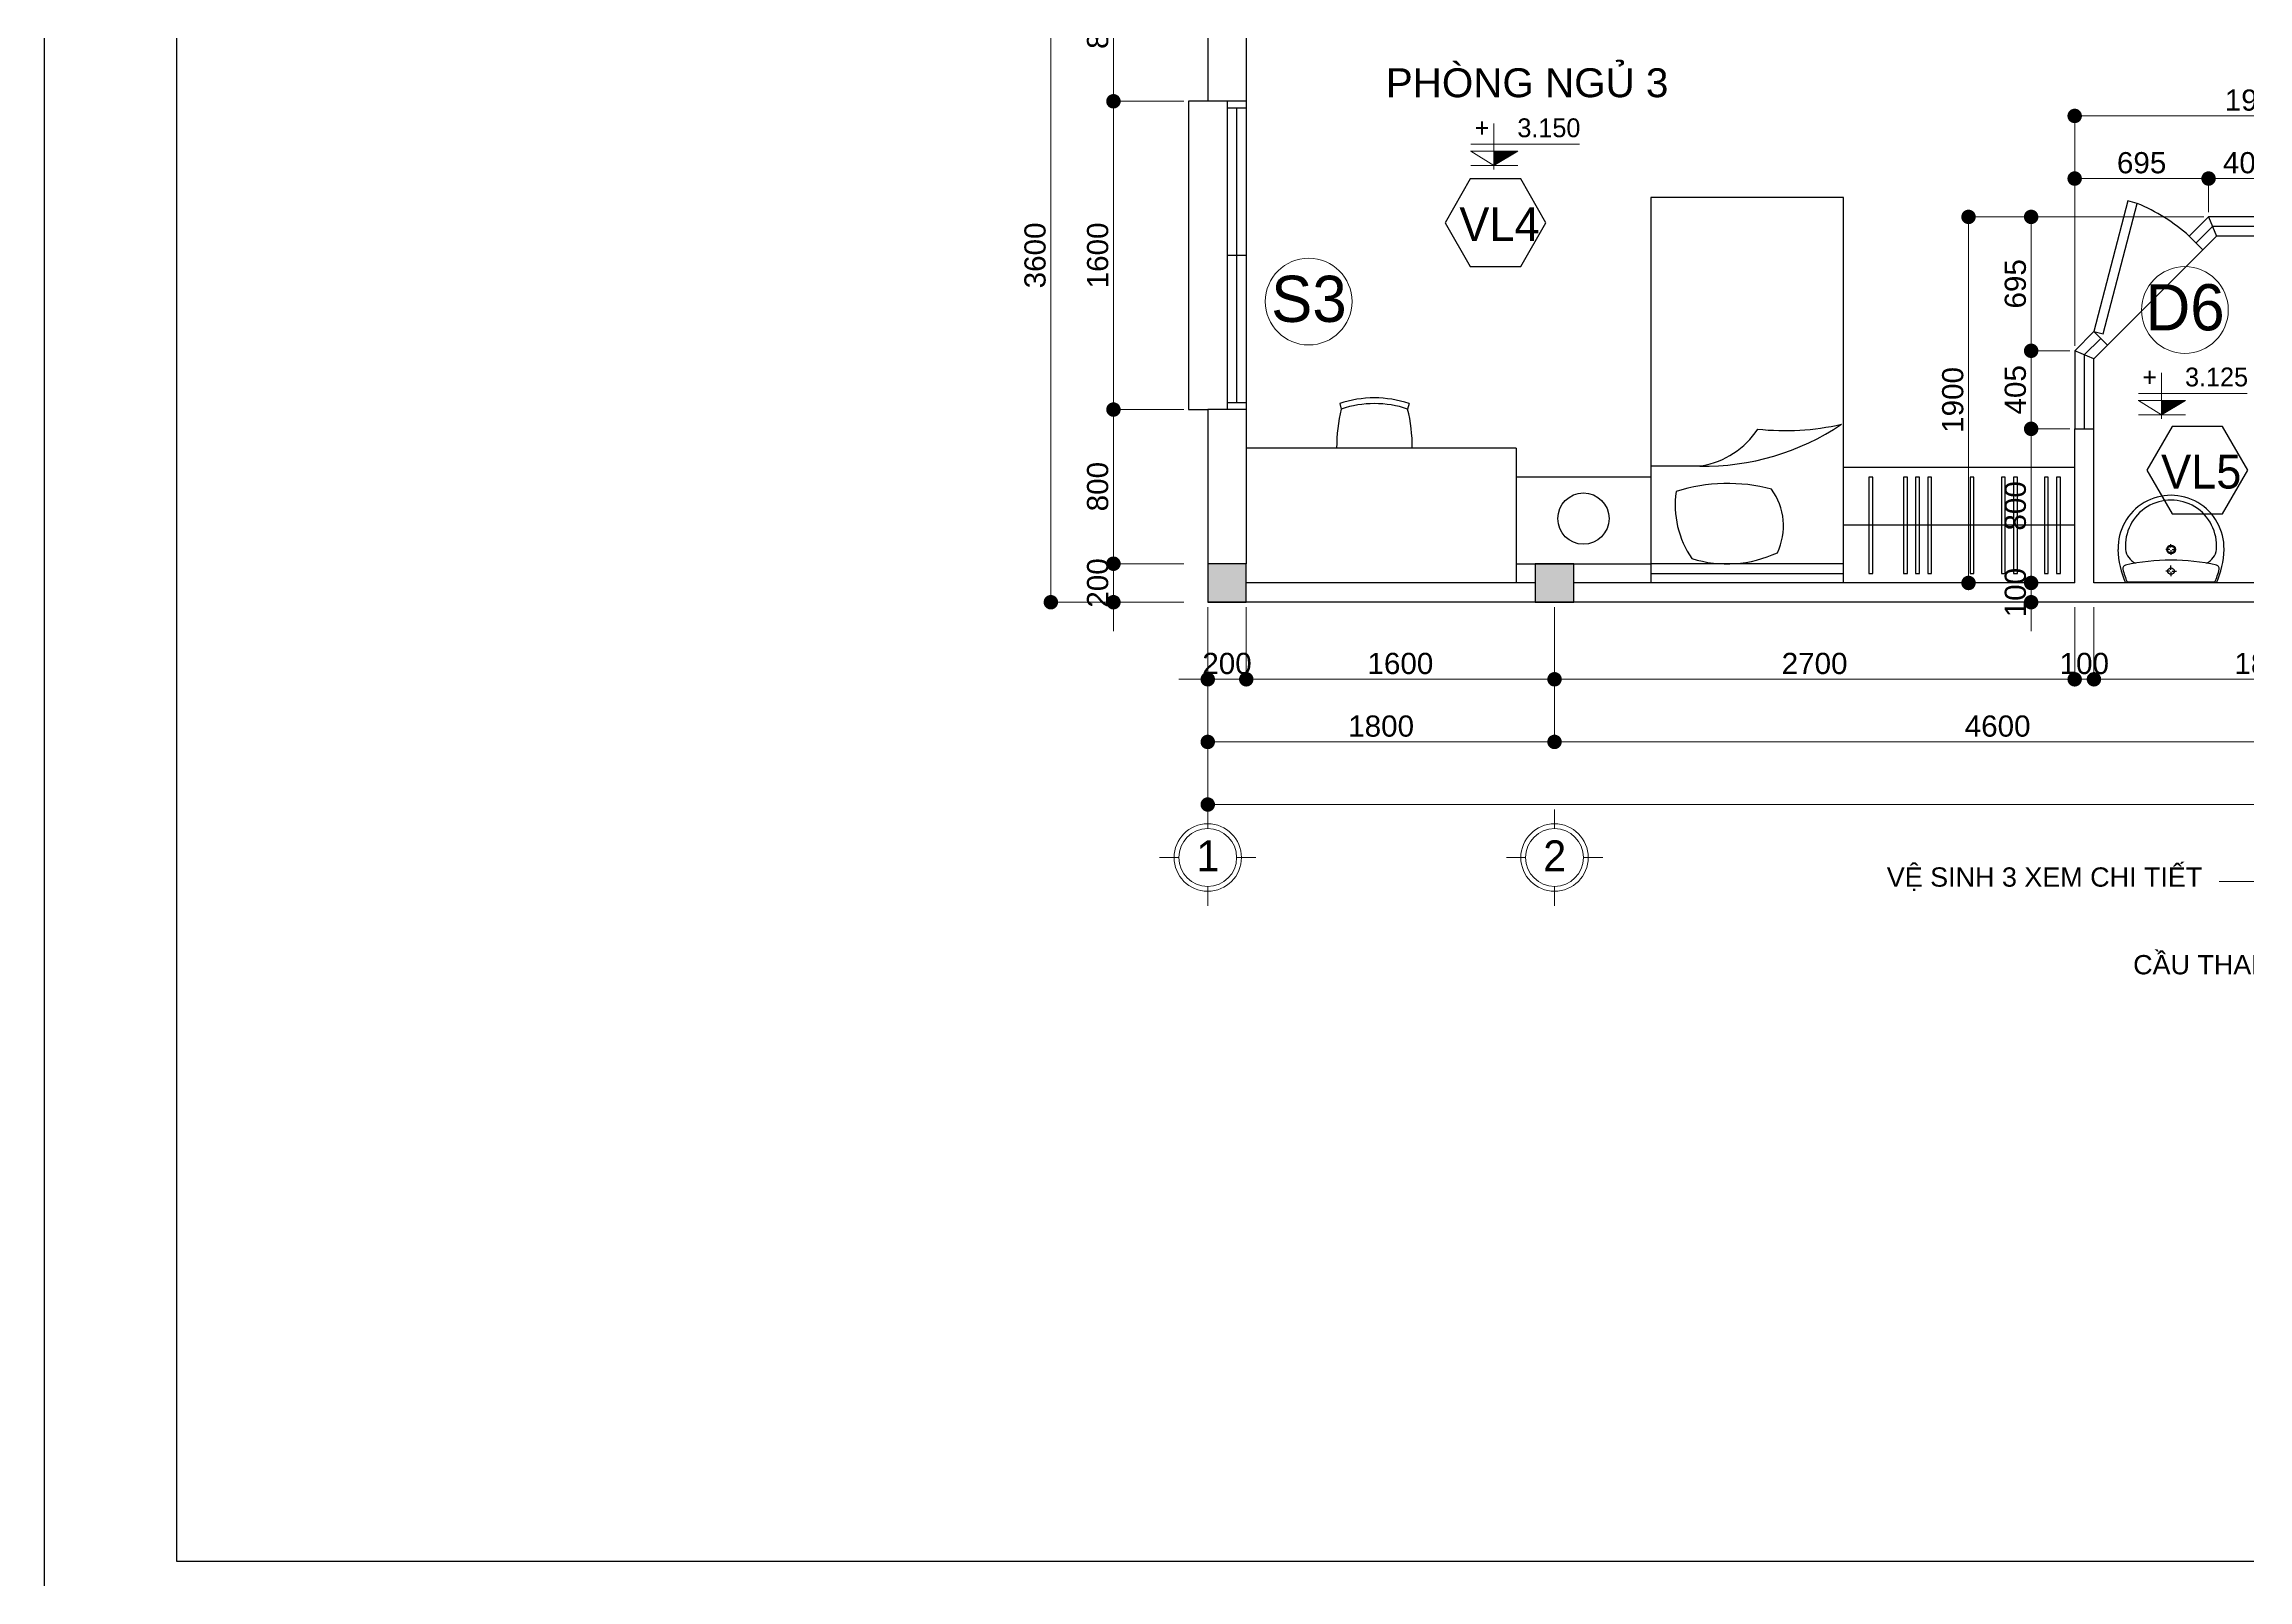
# Model space of a CAD drawing. Header units: millimetres. Extents: x -257631 to 60726, y -119421 to -4977.
# Drawn here: x -255846 to -232966, y -76100 to -60158 of the extents above; entities that cross this region are included whole.
import ezdxf
from ezdxf.enums import TextEntityAlignment as Align

# ---------------------------------------------------------------- set-up
doc = ezdxf.new("R2010")
doc.units = ezdxf.units.MM
doc.header["$LTSCALE"] = 400
doc.header["$MEASUREMENT"] = 0
doc.header["$PDMODE"] = 35
for name, color, linetype in [('DIM', 144, 'Continuous'), ('HACTH', 8, 'Continuous'), ('KHUNG', 5, 'Continuous'), ('net 2', 7, 'Continuous'), ('net 3', 144, 'Continuous'), ('NUOC', 2, 'Continuous'), ('THAY', 7, 'Continuous'), ('VTH-TRUC', 1, 'Continuous')]:
    doc.layers.add(name, color=color, linetype=linetype)
doc.layers.add('VTH- HATCH', color=8, linetype='Continuous', lineweight=9)
doc.layers.add('VTH-GHI CHU- KI HIEU', color=7, linetype='Continuous', lineweight=13)
doc.styles.add('100_dim', font='VAVOB.TTF', dxfattribs={"height": 220})
doc.styles.add('100_tieude', font='VAVOB.TTF', dxfattribs={"height": 500})
doc.styles.add('VNI-AVO', font='vhelven.ttf', dxfattribs={"height": 220})
doc.dimstyles.new('style-50', dxfattribs={"dimscale": 0, "dimtxt": 2.3, "dimasz": 150, "dimexe": 50, "dimexo": 50, "dimgap": 50, "dimtad": 1, "dimdec": 0, "dimlfac": 0.5, "dimzin": 9, "dimtxsty": 'VNI-AVO', "dimblk": 'DOT', "dimcen": 0, "dimdle": 150, "dimclrd": 146, "dimclre": 146, "dimclrt": 7, "dimadec": 0, "dimazin": 0, "dimtfac": 1, "dimtdec": 0, "dimtix": 1, "dimtmove": 2, "dimatfit": 3, "dimfxl": 0, "dimlwd": 13, "dimlwe": 13, "dimarcsym": 0})

# ---------------------------------------------------------------- blocks, each defined once
blk = doc.blocks.new('VL')
at = {"layer": 'NUOC'}
blk.add_lwpolyline([(508, -7), (246, 447), (-278, 447), (-540, -7), (-278, -461), (246, -461)], close=True, dxfattribs=at)
at = {"layer": 'VTH-TRUC', "color": 7, "style": '100_tieude'}
blk.add_attdef('VL1', text='', height=350, dxfattribs=at).set_placement((25, -22), align=Align.MIDDLE_CENTER)
blk = doc.blocks.new('_Dot')
at = {"color": 0, "linetype": 'ByBlock', "lineweight": -2}
blk.add_line((-0.5, 0), (-1, 0), dxfattribs=at)
at = {"color": 0, "linetype": 'ByBlock', "lineweight": 100, "const_width": 0.5}
blk.add_lwpolyline([(-0.25, 0, 1), (0.25, 0, 1)], format="xyb", close=True, dxfattribs=at)
blk = doc.blocks.new('VTH- COTE')
at = {"layer": 'VTH-GHI CHU- KI HIEU'}
blk.add_hatch(color=256, dxfattribs=at).paths.add_polyline_path([(0, 0), (40.7, 24.3), (0, 24.3)])
for p, q in [((0, 71.4), (0, -6.7)), ((-39.7, 24.3), (40.7, 24.3)), ((-39.3, 36.3), (145.4, 36.3)), ((-39.3, 24.3), (0, 0)), ((-39.3, 0), (40.7, 0)), ((40.7, 24.3), (0, 0))]:
    blk.add_line(p, q, dxfattribs=at)
at = {"layer": 'VTH-GHI CHU- KI HIEU', "style": '100_dim'}
blk.add_attdef('%%P0.000', text='', height=32, dxfattribs=at).set_placement((147, 64.1), align=Align.MIDDLE_RIGHT)
blk = doc.blocks.new('CUA')
at = {"layer": 'VTH-TRUC', "color": 2, "lineweight": 20}
blk.add_circle((0, 0), 350, dxfattribs=at)
at = {"layer": 'VTH-TRUC', "color": 7, "style": '100_tieude'}
blk.add_attdef('A', text='', height=373, rotation=270, dxfattribs=at).set_placement((22, -2), align=Align.MIDDLE_CENTER)
blk = doc.blocks.new('*D218')
at = {"layer": 'Defpoints', "color": 0}
for p in [(-7485, 76738), (-6383, 76738), (-6383, 72938)]:
    blk.add_point(p, dxfattribs=at)
at = {"layer": 'HACTH', "color": 146, "lineweight": 13}
for p, q in [((-6433, 76738), (-7535, 76738)), ((-7485, 73088), (-7485, 76588)), ((-6433, 72938), (-7535, 72938))]:
    blk.add_line(p, q, dxfattribs=at)
at = {"layer": 'HACTH', "color": 146, "lineweight": 13, "xscale": 150, "yscale": 150, "zscale": 150}
for p, rotation in [((-7485, 76738), 89.99999999998987), ((-7485, 72938), 269.9999999999899)]:
    blk.add_blockref('_Dot', p, dxfattribs=dict(at, rotation=rotation))
at = {"layer": 'HACTH', "color": 7, "insert": (-7648, 74838), "char_height": 220, "attachment_point": 5, "rotation": 90, "style": 'VNI-AVO'}
blk.add_mtext('1900', dxfattribs=at)
blk = doc.blocks.new('*D217')
at = {"layer": 'Defpoints', "color": 0}
for p in [(-6383, 77786), (-6383, 76738), (-2583, 76738)]:
    blk.add_point(p, dxfattribs=at)
at = {"layer": 'HACTH', "color": 146, "lineweight": 13}
for p, q in [((-6383, 76788), (-6383, 77836)), ((-2583, 76788), (-2583, 77836)), ((-2733, 77786), (-6233, 77786))]:
    blk.add_line(p, q, dxfattribs=at)
at = {"layer": 'HACTH', "color": 146, "lineweight": 13, "xscale": 150, "yscale": 150, "zscale": 150}
for p, rotation in [((-6383, 77786), 179.9999999999899), ((-2583, 77786), 359.9999999999899)]:
    blk.add_blockref('_Dot', p, dxfattribs=dict(at, rotation=rotation))
at = {"layer": 'HACTH', "color": 7, "insert": (-4483, 77949), "char_height": 220, "attachment_point": 5, "style": 'VNI-AVO'}
blk.add_mtext('1900', dxfattribs=at)
blk = doc.blocks.new('*D216')
at = {"layer": 'Defpoints', "color": 0}
for p in [(-6835, 76738), (-4993, 76738), (-6383, 75348)]:
    blk.add_point(p, dxfattribs=at)
at = {"layer": 'HACTH', "color": 146, "lineweight": 13}
for p, q in [((-5043, 76738), (-6885, 76738)), ((-6835, 75498), (-6835, 76588)), ((-6433, 75348), (-6885, 75348))]:
    blk.add_line(p, q, dxfattribs=at)
at = {"layer": 'HACTH', "color": 146, "lineweight": 13, "xscale": 150, "yscale": 150, "zscale": 150}
for p, rotation in [((-6835, 76738), 89.99999999998987), ((-6835, 75348), 269.9999999999899)]:
    blk.add_blockref('_Dot', p, dxfattribs=dict(at, rotation=rotation))
at = {"layer": 'HACTH', "color": 7, "insert": (-6998, 76043), "char_height": 220, "attachment_point": 5, "rotation": 90, "style": 'VNI-AVO'}
blk.add_mtext('695', dxfattribs=at)
blk = doc.blocks.new('*D215')
at = {"layer": 'Defpoints', "color": 0}
for p in [(-6835, 75348), (-6383, 75348), (-6383, 74538)]:
    blk.add_point(p, dxfattribs=at)
at = {"layer": 'HACTH', "color": 146, "lineweight": 13}
for p, q in [((-6433, 75348), (-6885, 75348)), ((-6835, 74688), (-6835, 75198)), ((-6433, 74538), (-6885, 74538))]:
    blk.add_line(p, q, dxfattribs=at)
at = {"layer": 'HACTH', "color": 146, "lineweight": 13, "xscale": 150, "yscale": 150, "zscale": 150}
for p, rotation in [((-6835, 75348), 89.99999999998987), ((-6835, 74538), 269.9999999999899)]:
    blk.add_blockref('_Dot', p, dxfattribs=dict(at, rotation=rotation))
at = {"layer": 'HACTH', "color": 7, "insert": (-6998, 74943), "char_height": 220, "attachment_point": 5, "rotation": 90, "style": 'VNI-AVO'}
blk.add_mtext('405', dxfattribs=at)
blk = doc.blocks.new('*D214')
at = {"layer": 'Defpoints', "color": 0}
for p in [(-6835, 74538), (-6383, 74538), (-6383, 72938)]:
    blk.add_point(p, dxfattribs=at)
at = {"layer": 'HACTH', "color": 146, "lineweight": 13}
for p, q in [((-6433, 74538), (-6885, 74538)), ((-6835, 73088), (-6835, 74388)), ((-6433, 72938), (-6885, 72938))]:
    blk.add_line(p, q, dxfattribs=at)
at = {"layer": 'HACTH', "color": 146, "lineweight": 13, "xscale": 150, "yscale": 150, "zscale": 150}
for p, rotation in [((-6835, 74538), 89.99999999998987), ((-6835, 72938), 269.9999999999899)]:
    blk.add_blockref('_Dot', p, dxfattribs=dict(at, rotation=rotation))
at = {"layer": 'HACTH', "color": 7, "insert": (-6998, 73738), "char_height": 220, "attachment_point": 5, "rotation": 90, "style": 'VNI-AVO'}
blk.add_mtext('800', dxfattribs=at)
blk = doc.blocks.new('*D213')
at = {"layer": 'Defpoints', "color": 0}
for p in [(-6383, 72938), (-6835, 72738), (-6383, 72738)]:
    blk.add_point(p, dxfattribs=at)
at = {"layer": 'HACTH', "color": 146, "lineweight": 13}
for p, q in [((-6835, 73088), (-6835, 73238)), ((-6433, 72938), (-6885, 72938)), ((-6835, 72938), (-6835, 72738)), ((-6433, 72738), (-6885, 72738)), ((-6835, 72588), (-6835, 72438))]:
    blk.add_line(p, q, dxfattribs=at)
at = {"layer": 'HACTH', "color": 146, "lineweight": 13, "xscale": 150, "yscale": 150, "zscale": 150}
for p, rotation in [((-6835, 72938), 269.9999999999899), ((-6835, 72738), 89.99999999998987)]:
    blk.add_blockref('_Dot', p, dxfattribs=dict(at, rotation=rotation))
at = {"layer": 'HACTH', "color": 7, "insert": (-6998, 72838), "char_height": 220, "attachment_point": 5, "rotation": 90, "style": 'VNI-AVO'}
blk.add_mtext('100', dxfattribs=at)
blk = doc.blocks.new('*D212')
at = {"layer": 'Defpoints', "color": 0}
for p in [(-6383, 77136), (-4993, 76738), (-6383, 75348)]:
    blk.add_point(p, dxfattribs=at)
at = {"layer": 'HACTH', "color": 146, "lineweight": 13}
for p, q in [((-6383, 75398), (-6383, 77186)), ((-5143, 77136), (-6233, 77136)), ((-4993, 76788), (-4993, 77186))]:
    blk.add_line(p, q, dxfattribs=at)
at = {"layer": 'HACTH', "color": 146, "lineweight": 13, "xscale": 150, "yscale": 150, "zscale": 150}
for p, rotation in [((-6383, 77136), 179.9999999999899), ((-4993, 77136), 359.9999999999899)]:
    blk.add_blockref('_Dot', p, dxfattribs=dict(at, rotation=rotation))
at = {"layer": 'HACTH', "color": 7, "insert": (-5688, 77299), "char_height": 220, "attachment_point": 5, "style": 'VNI-AVO'}
blk.add_mtext('695', dxfattribs=at)
blk = doc.blocks.new('*D211')
at = {"layer": 'Defpoints', "color": 0}
for p in [(-4993, 77136), (-4993, 76738), (-4183, 76738)]:
    blk.add_point(p, dxfattribs=at)
at = {"layer": 'HACTH', "color": 146, "lineweight": 13}
for p, q in [((-4993, 76788), (-4993, 77186)), ((-4333, 77136), (-4843, 77136)), ((-4183, 76788), (-4183, 77186))]:
    blk.add_line(p, q, dxfattribs=at)
at = {"layer": 'HACTH', "color": 146, "lineweight": 13, "xscale": 150, "yscale": 150, "zscale": 150}
for p, rotation in [((-4993, 77136), 179.9999999999899), ((-4183, 77136), 359.9999999999899)]:
    blk.add_blockref('_Dot', p, dxfattribs=dict(at, rotation=rotation))
at = {"layer": 'HACTH', "color": 7, "insert": (-4588, 77299), "char_height": 220, "attachment_point": 5, "style": 'VNI-AVO'}
blk.add_mtext('405', dxfattribs=at)
blk = doc.blocks.new('*D192')
at = {"layer": 'Defpoints', "color": 0}
for p in [(-17012, 79938), (-16023, 79938), (-15583, 72738)]:
    blk.add_point(p, dxfattribs=at)
at = {"layer": 'HACTH', "color": 146, "lineweight": 13}
for p, q in [((-16073, 79938), (-17062, 79938)), ((-17012, 72888), (-17012, 79788)), ((-15633, 72738), (-17062, 72738))]:
    blk.add_line(p, q, dxfattribs=at)
at = {"layer": 'HACTH', "color": 146, "lineweight": 13, "xscale": 150, "yscale": 150, "zscale": 150}
for p, rotation in [((-17012, 79938), 89.99999999998987), ((-17012, 72738), 269.9999999999899)]:
    blk.add_blockref('_Dot', p, dxfattribs=dict(at, rotation=rotation))
at = {"layer": 'HACTH', "color": 7, "insert": (-17175, 76338), "char_height": 220, "attachment_point": 5, "rotation": 90, "style": 'VNI-AVO'}
blk.add_mtext('3600', dxfattribs=at)
blk = doc.blocks.new('*D191')
at = {"layer": 'Defpoints', "color": 0}
for p in [(-15583, 73138), (-16362, 72738), (-15583, 72738)]:
    blk.add_point(p, dxfattribs=at)
at = {"layer": 'HACTH', "color": 146, "lineweight": 13}
for p, q in [((-16362, 73288), (-16362, 73438)), ((-15633, 73138), (-16412, 73138)), ((-16362, 73138), (-16362, 72738)), ((-15633, 72738), (-16412, 72738)), ((-16362, 72588), (-16362, 72438))]:
    blk.add_line(p, q, dxfattribs=at)
at = {"layer": 'HACTH', "color": 146, "lineweight": 13, "xscale": 150, "yscale": 150, "zscale": 150}
for p, rotation in [((-16362, 73138), 269.9999999999899), ((-16362, 72738), 89.99999999998987)]:
    blk.add_blockref('_Dot', p, dxfattribs=dict(at, rotation=rotation))
at = {"layer": 'HACTH', "color": 7, "insert": (-16525, 72938), "char_height": 220, "attachment_point": 5, "rotation": 90, "style": 'VNI-AVO'}
blk.add_mtext('200', dxfattribs=at)
blk = doc.blocks.new('*D190')
at = {"layer": 'Defpoints', "color": 0}
for p in [(-15583, 74738), (-16362, 73138), (-15583, 73138)]:
    blk.add_point(p, dxfattribs=at)
at = {"layer": 'HACTH', "color": 146, "lineweight": 13}
for p, q in [((-15633, 74738), (-16412, 74738)), ((-16362, 74588), (-16362, 73288)), ((-15633, 73138), (-16412, 73138))]:
    blk.add_line(p, q, dxfattribs=at)
at = {"layer": 'HACTH', "color": 146, "lineweight": 13, "xscale": 150, "yscale": 150, "zscale": 150}
for p, rotation in [((-16362, 74738), 89.99999999998985), ((-16362, 73138), 269.9999999999899)]:
    blk.add_blockref('_Dot', p, dxfattribs=dict(at, rotation=rotation))
at = {"layer": 'HACTH', "color": 7, "insert": (-16525, 73938), "char_height": 220, "attachment_point": 5, "rotation": 90, "style": 'VNI-AVO'}
blk.add_mtext('800', dxfattribs=at)
blk = doc.blocks.new('*D189')
at = {"layer": 'Defpoints', "color": 0}
for p in [(-15583, 77938), (-16362, 74738), (-15583, 74738)]:
    blk.add_point(p, dxfattribs=at)
at = {"layer": 'HACTH', "color": 146, "lineweight": 13}
for p, q in [((-15633, 77938), (-16412, 77938)), ((-16362, 77788), (-16362, 74888)), ((-15633, 74738), (-16412, 74738))]:
    blk.add_line(p, q, dxfattribs=at)
at = {"layer": 'HACTH', "color": 146, "lineweight": 13, "xscale": 150, "yscale": 150, "zscale": 150}
for p, rotation in [((-16362, 77938), 89.99999999998985), ((-16362, 74738), 269.9999999999899)]:
    blk.add_blockref('_Dot', p, dxfattribs=dict(at, rotation=rotation))
at = {"layer": 'HACTH', "color": 7, "insert": (-16525, 76338), "char_height": 220, "attachment_point": 5, "rotation": 90, "style": 'VNI-AVO'}
blk.add_mtext('1600', dxfattribs=at)
blk = doc.blocks.new('*D188')
at = {"layer": 'Defpoints', "color": 0}
for p in [(-15583, 79538), (-16362, 77938), (-15583, 77938)]:
    blk.add_point(p, dxfattribs=at)
at = {"layer": 'HACTH', "color": 146, "lineweight": 13}
for p, q in [((-15633, 79538), (-16412, 79538)), ((-16362, 79388), (-16362, 78088)), ((-15633, 77938), (-16412, 77938))]:
    blk.add_line(p, q, dxfattribs=at)
at = {"layer": 'HACTH', "color": 146, "lineweight": 13, "xscale": 150, "yscale": 150, "zscale": 150}
for p, rotation in [((-16362, 79538), 89.99999999998985), ((-16362, 77938), 269.9999999999899)]:
    blk.add_blockref('_Dot', p, dxfattribs=dict(at, rotation=rotation))
at = {"layer": 'HACTH', "color": 7, "insert": (-16525, 78738), "char_height": 220, "attachment_point": 5, "rotation": 90, "style": 'VNI-AVO'}
blk.add_mtext('800', dxfattribs=at)
blk = doc.blocks.new('TRUC')
at = {"layer": 'KHUNG', "lineweight": 20}
blk.add_circle((0, -500), 300, dxfattribs=at)
at = {"layer": 'VTH-TRUC', "color": 2, "lineweight": 20}
for p, q in [((0, -200), (0, 0)), ((-300, -500), (-500, -500)), ((300, -500), (500, -500)), ((0, -800), (0, -1000))]:
    blk.add_line(p, q, dxfattribs=at)
blk.add_circle((0, -500), 350, dxfattribs=at)
at = {"layer": 'VTH-TRUC', "color": 7, "style": '100_tieude'}
blk.add_attdef('A', text='', height=320, dxfattribs=at).set_placement((2, -482), align=Align.MIDDLE_CENTER)
blk = doc.blocks.new('*D156')
at = {"layer": 'Defpoints', "color": 0}
for p in [(-15383, 72738), (16617, 72688), (16617, 70638)]:
    blk.add_point(p, dxfattribs=at)
at = {"layer": 'HACTH', "color": 146, "lineweight": 13}
for p, q in [((-15383, 72688), (-15383, 70588)), ((16617, 72638), (16617, 70588)), ((-15233, 70638), (16467, 70638))]:
    blk.add_line(p, q, dxfattribs=at)
at = {"layer": 'HACTH', "color": 146, "lineweight": 13, "xscale": 150, "yscale": 150, "zscale": 150}
for p, rotation in [((-15383, 70638), 179.9999999999899), ((16617, 70638), 359.9999999999899)]:
    blk.add_blockref('_Dot', p, dxfattribs=dict(at, rotation=rotation))
at = {"layer": 'HACTH', "color": 7, "insert": (617, 70801), "char_height": 220, "attachment_point": 5, "style": 'VNI-AVO'}
blk.add_mtext('16000', dxfattribs=at)
blk = doc.blocks.new('*D153')
at = {"layer": 'Defpoints', "color": 0}
for p in [(-11783, 72688), (-2583, 72688), (-2583, 71288)]:
    blk.add_point(p, dxfattribs=at)
at = {"layer": 'HACTH', "color": 146, "lineweight": 13}
for p, q in [((-11783, 72638), (-11783, 71238)), ((-2583, 72638), (-2583, 71238)), ((-11633, 71288), (-2733, 71288))]:
    blk.add_line(p, q, dxfattribs=at)
at = {"layer": 'HACTH', "color": 146, "lineweight": 13, "xscale": 150, "yscale": 150, "zscale": 150}
for p, rotation in [((-11783, 71288), 179.9999999999899), ((-2583, 71288), 359.9999999999899)]:
    blk.add_blockref('_Dot', p, dxfattribs=dict(at, rotation=rotation))
at = {"layer": 'HACTH', "color": 7, "insert": (-7183, 71451), "char_height": 220, "attachment_point": 5, "style": 'VNI-AVO'}
blk.add_mtext('4600', dxfattribs=at)
blk = doc.blocks.new('*D152')
at = {"layer": 'Defpoints', "color": 0}
for p in [(-15383, 72738), (-11783, 72688), (-11783, 71288)]:
    blk.add_point(p, dxfattribs=at)
at = {"layer": 'HACTH', "color": 146, "lineweight": 13}
for p, q in [((-15383, 72688), (-15383, 71238)), ((-11783, 72638), (-11783, 71238)), ((-15233, 71288), (-11933, 71288))]:
    blk.add_line(p, q, dxfattribs=at)
at = {"layer": 'HACTH', "color": 146, "lineweight": 13, "xscale": 150, "yscale": 150, "zscale": 150}
for p, rotation in [((-15383, 71288), 179.9999999999899), ((-11783, 71288), 359.9999999999899)]:
    blk.add_blockref('_Dot', p, dxfattribs=dict(at, rotation=rotation))
at = {"layer": 'HACTH', "color": 7, "insert": (-13583, 71451), "char_height": 220, "attachment_point": 5, "style": 'VNI-AVO'}
blk.add_mtext('1800', dxfattribs=at)
blk = doc.blocks.new('*D142')
at = {"layer": 'Defpoints', "color": 0}
for p in [(-6183, 72738), (-2583, 72738), (-2583, 71938)]:
    blk.add_point(p, dxfattribs=at)
at = {"layer": 'HACTH', "color": 146, "lineweight": 13}
for p, q in [((-6183, 72688), (-6183, 71888)), ((-2583, 72688), (-2583, 71888)), ((-6033, 71938), (-2733, 71938))]:
    blk.add_line(p, q, dxfattribs=at)
at = {"layer": 'HACTH', "color": 146, "lineweight": 13, "xscale": 150, "yscale": 150, "zscale": 150}
for p, rotation in [((-6183, 71938), 179.9999999999899), ((-2583, 71938), 359.9999999999899)]:
    blk.add_blockref('_Dot', p, dxfattribs=dict(at, rotation=rotation))
at = {"layer": 'HACTH', "color": 7, "insert": (-4383, 72101), "char_height": 220, "attachment_point": 5, "style": 'VNI-AVO'}
blk.add_mtext('1800', dxfattribs=at)
blk = doc.blocks.new('*D141')
at = {"layer": 'Defpoints', "color": 0}
for p in [(-6383, 72738), (-6183, 72738), (-6183, 71938)]:
    blk.add_point(p, dxfattribs=at)
at = {"layer": 'HACTH', "color": 146, "lineweight": 13}
for p, q in [((-6383, 72688), (-6383, 71888)), ((-6183, 72688), (-6183, 71888)), ((-6533, 71938), (-6683, 71938)), ((-6383, 71938), (-6183, 71938)), ((-6033, 71938), (-5883, 71938))]:
    blk.add_line(p, q, dxfattribs=at)
at = {"layer": 'HACTH', "color": 146, "lineweight": 13, "xscale": 150, "yscale": 150, "zscale": 150}
for p, rotation in [((-6383, 71938), 359.9999999999899), ((-6183, 71938), 179.9999999999899)]:
    blk.add_blockref('_Dot', p, dxfattribs=dict(at, rotation=rotation))
at = {"layer": 'HACTH', "color": 7, "insert": (-6283, 72101), "char_height": 220, "attachment_point": 5, "style": 'VNI-AVO'}
blk.add_mtext('100', dxfattribs=at)
blk = doc.blocks.new('*D140')
at = {"layer": 'Defpoints', "color": 0}
for p in [(-11783, 72738), (-6383, 72738), (-6383, 71938)]:
    blk.add_point(p, dxfattribs=at)
at = {"layer": 'HACTH', "color": 146, "lineweight": 13}
for p, q in [((-11783, 72688), (-11783, 71888)), ((-6383, 72688), (-6383, 71888)), ((-11633, 71938), (-6533, 71938))]:
    blk.add_line(p, q, dxfattribs=at)
at = {"layer": 'HACTH', "color": 146, "lineweight": 13, "xscale": 150, "yscale": 150, "zscale": 150}
for p, rotation in [((-11783, 71938), 179.9999999999899), ((-6383, 71938), 359.9999999999899)]:
    blk.add_blockref('_Dot', p, dxfattribs=dict(at, rotation=rotation))
at = {"layer": 'HACTH', "color": 7, "insert": (-9083, 72101), "char_height": 220, "attachment_point": 5, "style": 'VNI-AVO'}
blk.add_mtext('2700', dxfattribs=at)
blk = doc.blocks.new('*D139')
at = {"layer": 'Defpoints', "color": 0}
for p in [(-14983, 72738), (-11783, 72738), (-11783, 71938)]:
    blk.add_point(p, dxfattribs=at)
at = {"layer": 'HACTH', "color": 146, "lineweight": 13}
for p, q in [((-14983, 72688), (-14983, 71888)), ((-11783, 72688), (-11783, 71888)), ((-14833, 71938), (-11933, 71938))]:
    blk.add_line(p, q, dxfattribs=at)
at = {"layer": 'HACTH', "color": 146, "lineweight": 13, "xscale": 150, "yscale": 150, "zscale": 150}
for p, rotation in [((-14983, 71938), 179.9999999999899), ((-11783, 71938), 359.9999999999899)]:
    blk.add_blockref('_Dot', p, dxfattribs=dict(at, rotation=rotation))
at = {"layer": 'HACTH', "color": 7, "insert": (-13383, 72101), "char_height": 220, "attachment_point": 5, "style": 'VNI-AVO'}
blk.add_mtext('1600', dxfattribs=at)
blk = doc.blocks.new('*D138')
at = {"layer": 'Defpoints', "color": 0}
for p in [(-15383, 72738), (-14983, 72738), (-14983, 71938)]:
    blk.add_point(p, dxfattribs=at)
at = {"layer": 'HACTH', "color": 146, "lineweight": 13}
for p, q in [((-15383, 72688), (-15383, 71888)), ((-14983, 72688), (-14983, 71888)), ((-15533, 71938), (-15683, 71938)), ((-15383, 71938), (-14983, 71938)), ((-14833, 71938), (-14683, 71938))]:
    blk.add_line(p, q, dxfattribs=at)
at = {"layer": 'HACTH', "color": 146, "lineweight": 13, "xscale": 150, "yscale": 150, "zscale": 150}
for p, rotation in [((-15383, 71938), 359.9999999999899), ((-14983, 71938), 179.9999999999899)]:
    blk.add_blockref('_Dot', p, dxfattribs=dict(at, rotation=rotation))
at = {"layer": 'HACTH', "color": 7, "insert": (-15183, 72101), "char_height": 220, "attachment_point": 5, "style": 'VNI-AVO'}
blk.add_mtext('200', dxfattribs=at)

msp = doc.modelspace()

# ---------------------------------------------------------------- hatches: boundary and pattern name
at = {"layer": 'KHUNG'}
h = msp.add_hatch(color=256, dxfattribs=at)
h.paths.add_polyline_path([(-239964.7, -50951.7), (-240364.7, -50951.7), (-240364.7, -51351.7), (-239964.7, -51351.7)])
h.paths.add_polyline_path([(-239964.7, -58751.7), (-240364.7, -58751.7), (-240364.7, -59151.7), (-239964.7, -59151.7)])
h.paths.add_polyline_path([(-243364.7, -58751.7), (-243764.7, -58751.7), (-243764.7, -59151.7), (-243364.7, -59151.7)])
h.paths.add_polyline_path([(-243364.7, -65551.7), (-243764.7, -65551.7), (-243764.7, -65951.7), (-243364.7, -65951.7)])
h.paths.add_polyline_path([(-239964.7, -65551.7), (-240364.7, -65551.7), (-240364.7, -65951.7), (-239964.7, -65951.7)])
h.paths.add_polyline_path([(-230764.7, -65551.7), (-231164.7, -65551.7), (-231164.7, -65951.7), (-230764.7, -65951.7)])
h.paths.add_polyline_path([(-230764.7, -58751.2), (-231164.7, -58751.2), (-231164.7, -59151.2), (-230764.7, -59151.2)])
h.paths.add_polyline_path([(-230764.7, -50951.7), (-231164.7, -50951.7), (-231164.7, -51351.7), (-230764.7, -51351.7)])
h.paths.add_polyline_path([(-222764.7, -50951.7), (-223164.7, -50951.7), (-223164.7, -51351.7), (-222964.7, -51351.7), (-222764.7, -51351.7)])
h.paths.add_polyline_path([(-222764.7, -58751.2), (-223164.7, -58751.2), (-223164.7, -59151.2), (-222764.7, -59151.2)])
h.paths.add_polyline_path([(-222764.7, -65551.7), (-223164.7, -65551.7), (-223164.7, -65951.7), (-222764.7, -65951.7)])
h.paths.add_polyline_path([(-211764.7, -65551.2), (-212164.7, -65551.2), (-212164.7, -65551.7), (-212164.7, -65951.2), (-211764.7, -65951.2)])
h.paths.add_polyline_path([(-211764.7, -58751.2), (-212164.7, -58751.2), (-212164.7, -59151.2), (-211764.7, -59151.2)])
h.paths.add_polyline_path([(-211764.7, -50951.7), (-212164.7, -50951.7), (-212164.7, -51351.7), (-211764.7, -51351.7)])

# ---------------------------------------------------------------- linework, layer by layer
at = {"layer": 'HACTH'}
msp.add_lwpolyline([(-255845.5, -81273.1), (-203083.6, -81273.1), (-203083.6, -43125.1), (-255845.5, -43125.1)], close=True, dxfattribs=at)
at = {"layer": 'KHUNG'}
for points in [[(-254468.7, -43504.7), (-203463.2, -43504.7), (-203463.2, -75910.6), (-254468.7, -75910.6)], [(-243764.7, -65951.7), (-243364.7, -65951.7), (-243364.7, -65551.7), (-243764.7, -65551.7)], [(-240364.7, -65951.7), (-239964.7, -65951.7), (-239964.7, -65551.7), (-240364.7, -65551.7)]]:
    msp.add_lwpolyline(points, close=True, dxfattribs=at)
at = {"layer": 'net 2'}
for p, q in [((-243764.7, -58751.7), (-243764.7, -60751.7)), ((-243364.7, -59151.7), (-243364.7, -60751.7)), ((-243364.7, -60751.7), (-243764.7, -60751.7)), ((-243364.7, -63951.7), (-243764.7, -63951.7)), ((-243764.7, -63951.7), (-243764.7, -65951.7)), ((-243364.7, -63951.7), (-243364.7, -65551.7)), ((-234764.7, -64151.7), (-234564.7, -64151.7)), ((-234764.7, -65751.7), (-234764.7, -64151.7)), ((-234564.7, -65751.7), (-234564.7, -64151.7)), ((-240364.7, -65751.7), (-243364.7, -65751.7)), ((-234764.7, -65751.7), (-239964.7, -65751.7)), ((-232047.6, -65751.7), (-234564.7, -65751.7)), ((-222164.7, -65951.7), (-243764.7, -65951.7))]:
    msp.add_line(p, q, dxfattribs=at)
at = {"layer": 'net 3'}
for p, q in [((-243564.7, -60751.7), (-243564.7, -63951.7)), ((-243364.7, -60821.7), (-243564.7, -60821.7)), ((-243464.7, -60821.7), (-243464.7, -63881.7)), ((-243364.7, -60751.7), (-243364.7, -63951.7)), ((-239164.7, -61751.7), (-239164.7, -65751.7)), ((-237164.7, -61751.7), (-239164.7, -61751.7)), ((-237164.7, -65751.7), (-237164.7, -61751.7)), ((-233574.8, -62151.7), (-233374.8, -61951.7)), ((-233374.8, -61951.7), (-233291.9, -62151.7)), ((-232564.7, -61951.7), (-233374.8, -61951.7)), ((-233433.4, -62293.1), (-233574.8, -62151.7)), ((-233504.1, -62222.4), (-233333.4, -62051.7)), ((-233433.4, -62293.1), (-233291.9, -62151.7)), ((-232564.7, -62051.7), (-233333.4, -62051.7)), ((-232564.7, -62151.7), (-233291.9, -62151.7)), ((-243364.7, -62351.7), (-243564.7, -62351.7)), ((-233433.4, -62293.1), (-234423.3, -63283.1)), ((-234764.7, -63341.6), (-234564.7, -63141.6)), ((-234423.3, -63283.1), (-234564.7, -63141.6)), ((-234564.7, -63424.5), (-234764.7, -63341.6)), ((-234764.7, -63341.6), (-234764.7, -64151.7)), ((-234664.7, -63383.1), (-234494, -63212.3)), ((-234564.7, -63424.5), (-234423.3, -63283.1)), ((-234664.7, -63383.1), (-234664.7, -64151.7)), ((-234564.7, -64151.7), (-234564.7, -63424.5)), ((-243364.7, -63881.7), (-243564.7, -63881.7)), ((-242394.4, -63890.2), (-242378.8, -63945.8)), ((-241674.4, -63890.2), (-241689.9, -63945.8)), ((-240564.7, -64351.7), (-243364.7, -64351.7)), ((-240564.7, -64351.7), (-240564.7, -65751.7)), ((-239164.7, -64651.7), (-240564.7, -64651.7)), ((-239164.7, -64535.1), (-238635.2, -64535.1)), ((-234764.7, -64551.7), (-237164.7, -64551.7)), ((-234764.7, -65151.7), (-237164.7, -65151.7)), ((-233778.5, -65403.7), (-233819.7, -65403.7)), ((-233765.9, -65383.7), (-233765.9, -65348.7)), ((-233765.9, -65411.1), (-233765.9, -65458.7)), ((-233751, -65403.7), (-233709.7, -65403.7)), ((-240564.7, -65551.7), (-239164.7, -65551.7)), ((-237164.7, -65551.7), (-239164.7, -65551.7)), ((-239164.7, -65651.7), (-237164.7, -65651.7)), ((-233778.5, -65627.7), (-233817, -65627.7)), ((-233778.5, -65627.7), (-233817, -65627.7)), ((-233765.9, -65607.7), (-233765.9, -65571.5)), ((-233765.9, -65614.7), (-233765.9, -65578.5)), ((-233765.9, -65635.1), (-233765.9, -65675.3)), ((-233765.9, -65642.1), (-233765.9, -65682.3)), ((-233751, -65627.7), (-233708.4, -65627.7)), ((-233751, -65627.7), (-233708.4, -65627.7)), ((-233292.7, -65751.7), (-234236.7, -65751.7)), ((-233311, -65743.6), (-234218.5, -65743.6))]:
    msp.add_line(p, q, dxfattribs=at)
msp.add_lwpolyline([(-243764.7, -60751.7), (-243964.7, -60751.7), (-243964.7, -63151.7), (-243964.7, -63951.7), (-243764.7, -63951.7)], dxfattribs=at)
for points in [[(-234564.7, -63141.6), (-234467.9, -63166.7), (-234116.4, -61811.6), (-234213.2, -61786.5)], [(-236900.9, -64651.7), (-236900.9, -65651.7), (-236860.9, -65651.7), (-236860.9, -64651.7)], [(-236542, -64651.7), (-236542, -65651.7), (-236502, -65651.7), (-236502, -64651.7)], [(-236415.9, -64651.7), (-236415.9, -65651.7), (-236375.9, -65651.7), (-236375.9, -64651.7)], [(-236289.8, -64651.7), (-236289.8, -65651.7), (-236249.8, -65651.7), (-236249.8, -64651.7)], [(-235851.5, -64651.7), (-235851.5, -65651.7), (-235811.5, -65651.7), (-235811.5, -64651.7)], [(-235525.2, -64651.7), (-235525.2, -65651.7), (-235485.2, -65651.7), (-235485.2, -64651.7)], [(-235399.1, -64651.7), (-235399.1, -65651.7), (-235359.1, -65651.7), (-235359.1, -64651.7)], [(-235079.3, -64651.7), (-235079.3, -65651.7), (-235039.3, -65651.7), (-235039.3, -64651.7)], [(-234953.2, -64651.7), (-234953.2, -65651.7), (-234913.2, -65651.7), (-234913.2, -64651.7)]]:
    msp.add_lwpolyline(points, close=True, dxfattribs=at)
for centre, radius in [((-239864.7, -65083.3), 265.8), ((-233764.7, -65403.7), 45), ((-233764.7, -65403.7), 35), ((-233764.7, -65627.7), 34)]:
    msp.add_circle(centre, radius, dxfattribs=at)
for centre, radius, start, end in [((-234837.7, -63561.6), 1892.8, 48.14893, 67.60142), ((-242034.4, -64940.2), 1110, 71.07536, 108.92464), ((-240743.7, -64346.1), 1683.4, 166.24234, 180.1893), ((-242034.4, -64985.8), 1095.6, 71.67584, 108.32416), ((-243325, -64346.1), 1683.4, 359.8107, 13.75766), ((-238615.2, -61979.3), 2560.9, 269.06754, 303.9018), ((-238779.7, -63683.6), 863.7, 279.63009, 326.9571), ((-237770.5, -61516.4), 2653.5, 263.83024, 282.70893), ((-238362.9, -66492.2), 1773.1, 75.23793, 107.71637), ((-237933.7, -64942.2), 978.8, 171.83234, 214.60309), ((-238437.7, -65158), 649.6, 334.50084, 35.84155), ((-233764.5, -65392.1), 550.4, 358.79105, 181.20742), ((-233764.7, -65365.3), 473.4, 355.5492, 184.4508), ((-233398.9, -65379.7), 916.7, 181.50119, 203.94189), ((-234052.1, -65379.5), 186.2, 187.46831, 243.72249), ((-233477.4, -65379.5), 186.2, 296.27751, 352.53169), ((-234130.6, -65379.7), 916.7, 336.05811, 358.49881), ((-238373.5, -64319.9), 1233.7, 252.75074, 295.03625), ((-234226.3, -65604.5), 39.8, 105.15795, 185.43419), ((-233398.9, -65379.7), 896.7, 194.77079, 203.94189), ((-233764.7, -67751.6), 2235.9, 77.81298, 102.18702), ((-234130.6, -65379.7), 896.7, 336.05811, 345.22921), ((-233303.2, -65604.5), 39.8, 354.56581, 74.84205)]:
    msp.add_arc(centre, radius, start, end, dxfattribs=at)

# ---------------------------------------------------------------- block references
at = {"layer": 'DIM', "linetype": 'Continuous'}
for p, values in [((-240761.5, -62004.9), {'VL1': 'VL4'}), ((-233476.2, -64574.3), {'VL1': 'VL5'})]:
    msp.add_blockref('VL', p, dxfattribs=at).add_auto_attribs(values)
at = {"layer": 'net 2', "linetype": 'Continuous'}
for p, values in [((-243764.7, -68101.7), {'A': '1'}), ((-240164.7, -68101.7), {'A': '2'})]:
    msp.add_blockref('TRUC', p, dxfattribs=at).add_auto_attribs(values)
at = {"layer": 'VTH- HATCH', "xscale": 1.285714285710128, "yscale": 1.285714285710128, "zscale": 1.285714285714286, "rotation": 90}
for p, values in [((-242717.1, -62830.4), {'A': 'S3'}), ((-233620.6, -62918.1), {'A': 'D6'})]:
    msp.add_blockref('CUA', p, dxfattribs=at).add_auto_attribs(values)
at = {"layer": 'VTH-GHI CHU- KI HIEU', "xscale": 6.111111111007631, "yscale": 6.111111111007631, "zscale": 6.111111110977719}
for p, values in [((-240794.4, -61418.5), {'%%P0.000': '+    3.150'}), ((-233863, -64005.2), {'%%P0.000': '+    3.125'})]:
    msp.add_blockref('VTH- COTE', p, dxfattribs=at).add_auto_attribs(values)

# ---------------------------------------------------------------- texts
at = {"layer": 'THAY', "ltscale": 5, "style": 'VNI-AVO'}
for s, insert, char_height, attachment_point in [('PHOØNG NGUÛ 3', (-240449.6, -60561.3), 300, 5), ('VEÄ SINH 3 XEM CHI TIEÁT', (-236715.3, -68704.1), 200, 1), ('CAÀU THANG XEM CHI TIEÁT', (-234157.8, -69614.1), 200, 1)]:
    msp.add_mtext(s, dxfattribs=dict(at, insert=insert, char_height=char_height, attachment_point=attachment_point))

# ---------------------------------------------------------------- dimensions: what is measured, and where the dimension line sits
at = {"layer": 'HACTH'}
for base, p1, p2, picture, middle in [((-245394.1, -58751.7), (-243964.7, -65951.7), (-244404.4, -58751.7), '*D192', (-245557.2, -62351.7)), ((-244744.1, -60751.7), (-243964.7, -59151.7), (-243964.7, -60751.7), '*D188', (-244907.2, -59951.7)), ((-244744.1, -63951.7), (-243964.7, -60751.7), (-243964.7, -63951.7), '*D189', (-244907.2, -62351.7)), ((-235867.2, -61951.7), (-234764.7, -65751.7), (-234764.7, -61951.7), '*D218', (-236030.2, -63851.7)), ((-235217.2, -61951.7), (-234764.7, -63341.6), (-233374.8, -61951.7), '*D216', (-235380.2, -62646.7)), ((-235217.2, -63341.6), (-234764.7, -64151.7), (-234764.7, -63341.6), '*D215', (-235380.2, -63746.7)), ((-244744.1, -65551.7), (-243964.7, -63951.7), (-243964.7, -65551.7), '*D190', (-244907.2, -64751.7)), ((-235217.2, -64151.7), (-234764.7, -65751.7), (-234764.7, -64151.7), '*D214', (-235380.2, -64951.7)), ((-244744.1, -65951.7), (-243964.7, -65551.7), (-243964.7, -65951.7), '*D191', (-244907.2, -65751.7)), ((-235217.2, -65951.7), (-234764.7, -65751.7), (-234764.7, -65951.7), '*D213', (-235380.2, -65851.7))]:
    dim = msp.add_linear_dim(base=base, p1=p1, p2=p2, angle=90, dimstyle='style-50', override={"dimscale": 1}, dxfattribs=at)
    dim.commit()
    dim.dimension.update_dxf_attribs({"geometry": picture, "text_midpoint": middle, "insert": (-228381.8, -138689.6)})
for base, p1, p2, picture, middle in [((-234764.7, -60903.7), (-230964.7, -61951.7), (-234764.7, -61951.7), '*D217', (-232864.7, -60740.7)), ((-234764.7, -61553.7), (-233374.8, -61951.7), (-234764.7, -63341.6), '*D212', (-234069.8, -61390.7)), ((-233374.8, -61553.7), (-232564.7, -61951.7), (-233374.8, -61951.7), '*D211', (-232969.8, -61390.7)), ((-243364.7, -66751.7), (-243764.7, -65951.7), (-243364.7, -65951.7), '*D138', (-243564.7, -66588.6)), ((-211764.7, -68051.7), (-243764.7, -65951.7), (-211764.7, -66001.7), '*D156', (-227764.7, -67888.6)), ((-240164.7, -67401.7), (-243764.7, -65951.7), (-240164.7, -66001.7), '*D152', (-241964.7, -67238.6)), ((-240164.7, -66751.7), (-243364.7, -65951.7), (-240164.7, -65951.7), '*D139', (-241764.7, -66588.6)), ((-234764.7, -66751.7), (-240164.7, -65951.7), (-234764.7, -65951.7), '*D140', (-237464.7, -66588.6)), ((-230964.7, -67401.7), (-240164.7, -66001.7), (-230964.7, -66001.7), '*D153', (-235564.7, -67238.6)), ((-234564.7, -66751.7), (-234764.7, -65951.7), (-234564.7, -65951.7), '*D141', (-234664.7, -66588.6)), ((-230964.7, -66751.7), (-234564.7, -65951.7), (-230964.7, -65951.7), '*D142', (-232764.7, -66588.6))]:
    dim = msp.add_linear_dim(base=base, p1=p1, p2=p2, dimstyle='style-50', override={"dimscale": 1}, dxfattribs=at)
    dim.commit()
    dim.dimension.update_dxf_attribs({"geometry": picture, "text_midpoint": middle, "insert": (-228381.8, -138689.6)})

# ---------------------------------------------------------------- leaders
msp.add_leader([(-232664.2, -64622.7), (-232664.2, -68851.7), (-233264.2, -68851.7)], dimstyle='style-50', override={"dimscale": 1, "dimtad": 0}, dxfattribs=at)

doc.saveas('drawing.dxf')
